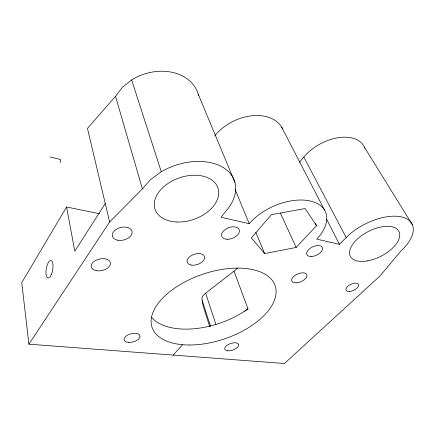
<?xml version="1.0" encoding="UTF-8"?>
<svg xmlns="http://www.w3.org/2000/svg" width="435" height="435" viewBox="0 0 435 435"><rect width="100%" height="100%" fill="white"/><g stroke="black" fill="none" stroke-linecap="round" stroke-linejoin="round"><path stroke-width="0.65" d="M60.16 162.663L60.585 159.531L50.134 156.937M99.457 213.737L66.582 206.984L21.75 282.641L28.911 344.188L284.457 363.508L380.038 275.926L401.168 250.696A42.032 21.407 -27.1 0 0 401.788 216.989A42.032 21.407 -27.1 0 0 346.178 237.553L339.463 244.334L316.713 239.136A45.381 26.258 -24.1 0 0 310.313 201.008A45.381 26.258 -24.1 0 0 249.255 223.71L221.034 217.261L227.505 209.191A51.172 33.886 -18.9 0 0 222.231 166.969A51.172 33.886 -18.9 0 0 161.282 171.765L150.456 179.666L142.403 188.85L109.636 221.997L28.911 344.188M105.27 203.542L74.793 251.196L66.582 206.984M109.636 221.997L87.478 128.39L115.52 96.298L122.333 87.402L131.653 79.953A45.131 35.132 -18.4 0 1 198.529 95.385M299.334 162.358L303.815 157.046A37.932 23.272 -29.3 0 1 338.805 137.601A37.932 23.272 -29.3 0 1 364.862 148.308M173.19 355.096L182.548 344.71M316.528 225.683L305.18 208.544L271.445 214.645L251.348 237.901L264.638 253.561L296.148 247.455L316.528 225.683L315.321 223.253M209.773 326.75L203.172 306.196L202.193 300.433A12.011 6.471 -18.8 0 1 205.641 293.168L233.992 271.146A60.829 36.274 -18.5 0 0 237.635 268.167M244.715 311.226L247.983 308.823L233.992 271.146M364.399 147.171L412.364 224.737M303.815 157.046L346.178 237.553M281.641 127.107L324.483 209.98M326.506 219.093L339.463 244.334M280.412 213.123L296.148 247.455M198.191 94.129L234.9 182.26M255.807 232.361L264.638 253.561M235.058 189.317L249.255 223.71M205.641 293.168L215.934 324.472M131.653 79.953L161.282 171.765M202.193 300.433L210.524 326.304M115.52 96.298L142.403 188.85M214.732 135.932A40.591 27.992 -25.5 0 1 251.979 115.775A40.591 27.992 -25.5 0 1 282.587 128.88M247.983 308.823A63.766 34.8 -18.6 0 1 151.608 317.381M349.196 291.461A6.922 3.322 -24.8 0 0 358.696 285.001A6.922 3.322 -24.8 0 0 348.903 285.376A6.922 3.322 -24.8 0 0 349.196 291.461M189.725 344.998A64.973 34.109 -18.7 0 0 275.572 287.187A64.973 34.109 -18.7 0 0 175.512 287.508A64.973 34.109 -18.7 0 0 189.725 344.998M227.706 350.8A7.313 3.464 -19 0 0 238.679 345.265A7.313 3.464 -19 0 0 228.696 344.308A7.313 3.464 -19 0 0 227.706 350.8M296.099 282.87A8.14 4.23 -23.2 0 0 306.925 275.137A8.14 4.23 -23.2 0 0 294.865 275.491A8.14 4.23 -23.2 0 0 296.099 282.87M191.139 265.056A9.097 5.35 -18.4 0 0 204.624 257.77A9.097 5.35 -18.4 0 0 191.732 255.356A9.097 5.35 -18.4 0 0 191.139 265.056M128.287 342.372A8.211 4.209 -14.5 0 0 140.037 336.201A8.211 4.209 -14.5 0 0 127.749 335.021A8.211 4.209 -14.5 0 0 128.287 342.372M227.451 239.283A9.342 5.644 -21 0 0 239.283 229.952A9.342 5.644 -21 0 0 224.688 229.887A9.342 5.644 -21 0 0 227.451 239.283M311.123 256.536A8.553 4.616 -24.7 0 0 322.591 248.211A8.553 4.616 -24.7 0 0 310.111 248.331A8.553 4.616 -24.7 0 0 311.123 256.536M176.387 221.997A33.223 21.978 -18.9 0 0 218.082 188.284A33.223 21.978 -18.9 0 0 165.083 185.642A33.223 21.978 -18.9 0 0 176.387 221.997M367.521 260.886A27.296 13.893 -27.1 0 0 399.058 231.665A27.296 13.893 -27.1 0 0 357.353 239.06A27.296 13.893 -27.1 0 0 367.521 260.886M96.646 270.711A9.76 5.883 -12.1 0 0 110.43 263.05A9.76 5.883 -12.1 0 0 95.434 260.565A9.76 5.883 -12.1 0 0 96.646 270.711M117.619 240.191A10.108 6.438 -13.5 0 0 132.109 232.04A10.108 6.438 -13.5 0 0 116.797 228.979A10.108 6.438 -13.5 0 0 117.619 240.191M51.39 274.365A8.847 3.241 -80.4 0 0 51.096 260.538A8.847 3.241 -80.4 0 0 45.963 272.788A8.847 3.241 -80.4 0 0 51.39 274.365"/></g></svg>
